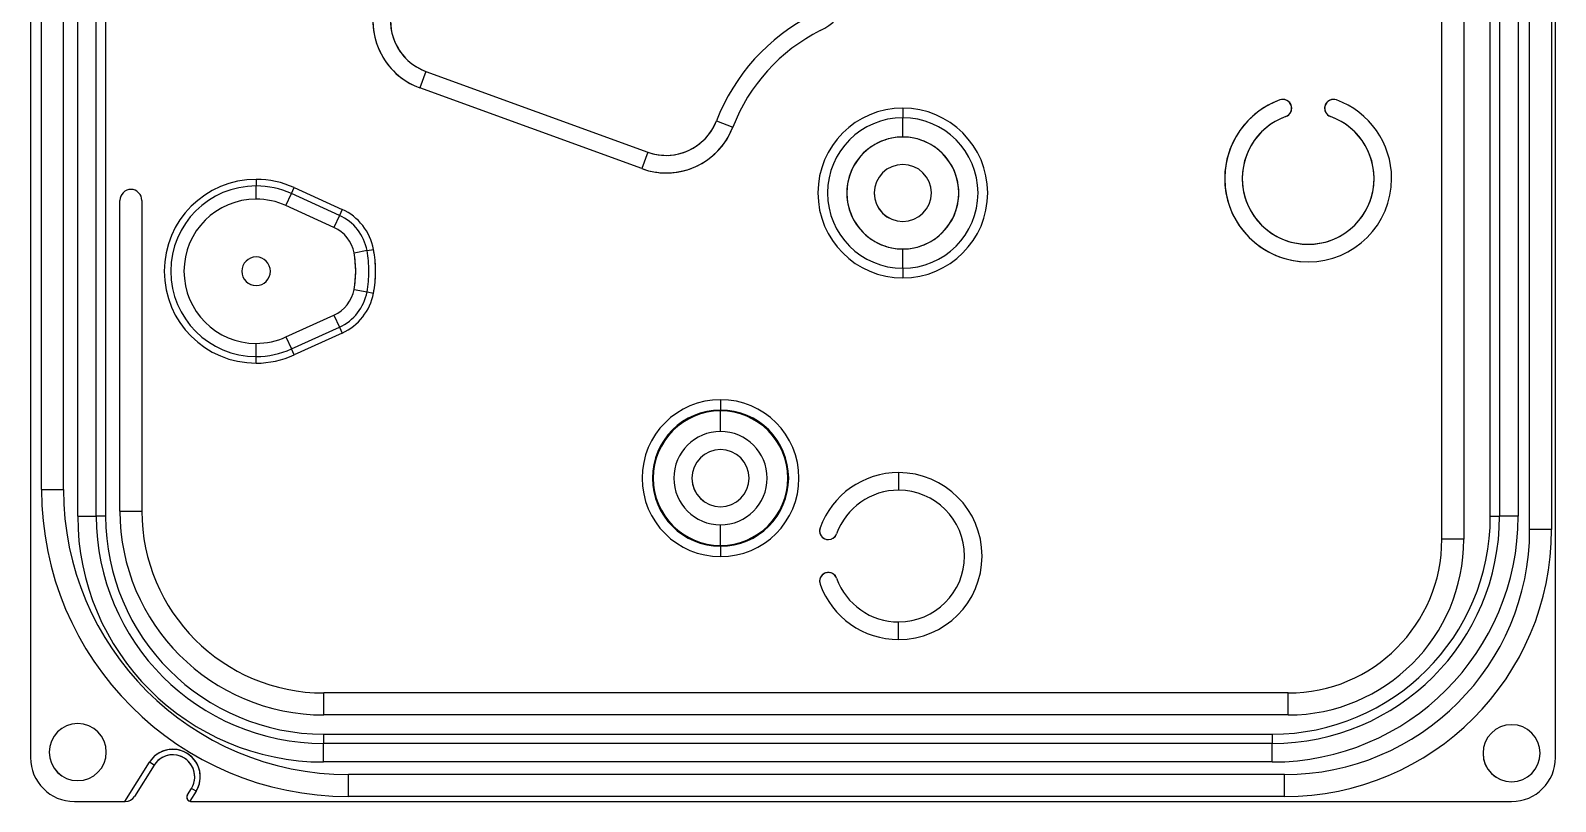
# Model space of a CAD drawing. Header units: millimetres. Extents: x -35 to 35, y -50 to 50.
# Drawn here: x -34.7 to 34.7, y -50 to -14.9 of the extents above; entities that cross this region are included whole.
import ezdxf

# ---------------------------------------------------------------- set-up
doc = ezdxf.new("R2010")
doc.units = ezdxf.units.MM

msp = doc.modelspace()

# ---------------------------------------------------------------- linework, layer by layer
at = {"color": 7, "linetype": 'Continuous'}
for p, q in [((34.725, -48), (34.725, 48)), ((33.548, -37.612), (33.548, 34.775)), ((34.548, 34.775), (34.548, -37.612)), ((-34.725, 29.244), (-34.725, -48)), ((29.55, -38.057), (29.55, -0.65)), ((30.55, -0.65), (30.55, -38.057)), ((31.756, -37), (31.756, -0.672)), ((32.179, -0.672), (32.179, -37)), ((33.025, -0.672), (33.025, -37)), ((-32.575, -37), (-32.575, -9.634)), ((-31.729, -37), (-31.729, -9.634)), ((-31.306, -9.634), (-31.306, -37)), ((-34.223, -35.791), (-34.223, -10.119)), ((-33.223, -35.791), (-33.223, -10.119)), ((-16.715, -16.743), (-16.988, -17.495)), ((-16.715, -16.743), (-6.618, -20.419)), ((-6.891, -21.171), (-16.988, -17.495)), ((5, -18.414), (5, -18.853)), ((-3.488, -18.998), (-2.742, -19.286)), ((5, -19.731), (5, -18.853)), ((-6.618, -20.419), (-6.891, -21.171)), ((-24.449, -21.659), (-24.449, -21.959)), ((-24.449, -22.559), (-24.449, -21.959)), ((-22.842, -22.307), (-22.718, -22.034)), ((-22.718, -22.034), (-20.532, -23.026)), ((-30.654, -36.767), (-30.654, -22.619)), ((-29.654, -22.619), (-29.654, -36.767)), ((-23.09, -22.853), (-22.842, -22.307)), ((-20.905, -23.846), (-23.09, -22.853)), ((-20.656, -23.3), (-22.842, -22.307)), ((-20.656, -23.3), (-20.905, -23.846)), ((-20.532, -23.026), (-20.656, -23.3)), ((-19.4, -24.904), (-19.99, -25.014)), ((-19.4, -24.904), (-19.105, -24.849)), ((5, -25.708), (5, -24.83)), ((5, -25.708), (5, -26.146)), ((-19.99, -26.676), (-19.4, -26.786)), ((-19.4, -26.786), (-19.105, -26.841)), ((-23.09, -28.837), (-20.905, -27.844)), ((-22.842, -29.383), (-20.656, -28.39)), ((-20.905, -27.844), (-20.656, -28.39)), ((-20.656, -28.39), (-20.532, -28.664)), ((-24.449, -29.731), (-24.449, -29.131)), ((-23.09, -28.837), (-22.842, -29.383)), ((-20.532, -28.664), (-22.718, -29.656)), ((-24.449, -30.031), (-24.449, -29.731)), ((-22.718, -29.656), (-22.842, -29.383)), ((-3.3, -31.698), (-3.3, -32.167)), ((-3.3, -32.167), (-3.3, -32.206)), ((-3.3, -33.146), (-3.3, -32.206)), ((4.811, -35.019), (4.811, -35.419)), ((4.811, -35.419), (4.811, -35.819)), ((-34.223, -35.791), (-33.723, -35.791)), ((-33.723, -35.791), (-33.223, -35.791)), ((-30.654, -36.767), (-30.154, -36.767)), ((-30.154, -36.767), (-29.654, -36.767)), ((-32.575, -37), (-31.729, -37)), ((-31.306, -37), (-31.729, -37)), ((-3.3, -38.335), (-3.3, -37.395)), ((31.756, -37), (32.179, -37)), ((33.025, -37), (32.179, -37)), ((30.05, -38.057), (29.55, -38.057)), ((30.55, -38.057), (30.05, -38.057)), ((34.048, -37.612), (33.548, -37.612)), ((34.548, -37.612), (34.048, -37.612)), ((-3.3, -38.335), (-3.3, -38.373)), ((-3.3, -38.373), (-3.3, -38.843)), ((4.811, -42.219), (4.811, -41.819)), ((4.811, -42.619), (4.811, -42.219)), ((-21.364, -45.557), (-21.364, -45.057)), ((22.55, -45.057), (-21.364, -45.057)), ((22.55, -45.557), (22.55, -45.057)), ((-21.364, -46.057), (-21.364, -45.557)), ((22.55, -46.057), (22.55, -45.557)), ((22.55, -46.057), (-21.364, -46.057)), ((-21.375, -46.931), (21.825, -46.931)), ((-21.375, -46.931), (-21.375, -47.354)), ((21.825, -46.931), (21.825, -47.354)), ((-21.375, -48.2), (-21.375, -47.354)), ((21.825, -47.354), (-21.375, -47.354)), ((21.825, -48.2), (21.825, -47.354)), ((-30.426, -50), (-29.305, -48.21)), ((-29.093, -48.342), (-29.984, -49.765)), ((-29.093, -48.342), (-29.305, -48.21)), ((21.825, -48.2), (-21.375, -48.2)), ((-20.241, -49.273), (-20.241, -48.773)), ((22.387, -48.773), (-20.241, -48.773)), ((-20.241, -49.773), (-20.241, -49.273)), ((22.387, -49.273), (22.387, -48.773)), ((22.387, -49.773), (22.387, -49.273)), ((-32.725, -50), (-30.426, -50)), ((-30.426, -50), (-30.408, -50)), ((-27.58, -49.694), (-27.398, -49.403)), ((-27.186, -49.536), (-27.47, -49.991)), ((-27.41, -50), (32.725, -50)), ((-27.186, -49.536), (-27.398, -49.403)), ((22.387, -49.773), (-20.241, -49.773))]:
    msp.add_line(p, q, dxfattribs=at)
for centre, radius, start, end in [((-0.229, -11.975), 3.255, 296.90562, 0), ((-15.875, -14.437), 3.255, 159.40685, 249.99773), ((-15.875, -14.437), 2.455, 159.4068, 249.99776), ((-15.875, -14.437), 3.255, 180, 249.99776), ((-15.875, -14.437), 2.455, 180, 249.99776), ((5, -22.28), 9.101, 116.90573, 158.85724), ((5, -22.28), 9.101, 116.90562, 158.85731), ((5, -22.28), 8.301, 116.90562, 158.85731), ((5, -22.28), 8.301, 116.90562, 158.85731), ((23.461, -21.619), 3.8, 109.7694, 180), ((23.461, -21.619), 3.8, 109.7694, 270), ((23.461, -21.619), 3.8, 109.7694, 180), ((22.311, -18.419), 0.399, 16.28714, 109.83922), ((22.311, -18.419), 0.4, 90, 109.7694), ((22.311, -18.419), 0.4, 79.83286, 96.40454), ((22.311, -18.419), 0.4, 0, 90), ((24.611, -18.419), 0.4, 90, 180), ((24.611, -18.419), 0.399, 70.15522, 163.71329), ((24.611, -18.419), 0.4, 84.20149, 111.77073), ((24.611, -18.419), 0.4, 70.2306, 90), ((23.461, -21.619), 3.8, 0, 70.2306), ((23.461, -21.619), 3.8, 0, 70.2306), ((5, -22.28), 3.866, 90, 270), ((5, -22.28), 3.866, 90, 180), ((5, -22.28), 3.866, 0, 90), ((5, -22.28), 3.866, 270, 90), ((22.311, -18.42), 0.4, 289.75841, 16.42914), ((22.311, -18.419), 0.4, 289.7694, 0), ((22.311, -18.419), 0.4, 18.35638, 46.56565), ((22.311, -18.419), 0.4, 324.89188, 330.4934), ((22.311, -18.419), 0.4, 349.27919, 11.00386), ((24.611, -18.419), 0.4, 163.59413, 250.22974), ((24.611, -18.419), 0.4, 174.26729, 196.29156), ((24.611, -18.419), 0.4, 180, 250.2306), ((24.611, -18.419), 0.4, 137.26114, 162.32292), ((24.611, -18.419), 0.4, 220.69189, 230.91677), ((-5.778, -18.112), 3.255, 249.99781, 338.85727), ((-5.778, -18.112), 2.455, 249.99776, 338.85731), ((-5.778, -18.112), 2.455, 270, 338.85731), ((-5.778, -18.112), 3.255, 270, 338.85731), ((5, -22.28), 3.427, 90, 180), ((5, -22.28), 3.427, 90, 180), ((5, -22.28), 3.427, 0, 90), ((5, -22.28), 3.427, 0, 90), ((23.461, -21.619), 3, 109.7694, 70.2306), ((23.461, -21.619), 3, 109.7694, 180), ((23.461, -21.619), 3, 109.7694, 180), ((23.461, -21.619), 3, 0, 70.2306), ((23.461, -21.619), 3, 0, 70.2306), ((5, -22.28), 2.55, 90, 180), ((5, -22.28), 2.55, 89.99991, 270.00008), ((5, -22.28), 2.55, 269.99991, 90.00008), ((5, -22.28), 2.55, 0, 90), ((-5.778, -18.112), 2.455, 249.99776, 270), ((-5.778, -18.112), 3.255, 249.99776, 270), ((5, -22.28), 1.3, 90.00004, 269.99997), ((5, -22.28), 1.3, 90, 180), ((5, -22.28), 1.3, 0, 90), ((5, -22.28), 1.3, 270.00004, 89.99996), ((-30.154, -22.619), 0.5, 89.9819, 180.01462), ((-30.154, -22.619), 0.5, 359.98618, 90.01535), ((-24.449, -25.845), 4.186, 90, 180), ((-24.449, -25.845), 4.186, 90.00001, 269.99999), ((-24.449, -25.845), 3.886, 90, 180), ((-24.449, -25.845), 3.886, 90, 180), ((-24.449, -25.845), 4.186, 65.57448, 90), ((-24.449, -25.845), 4.186, 65.57461, 89.99988), ((-24.449, -25.845), 3.886, 65.57448, 90), ((-24.449, -25.845), 3.886, 65.57448, 90), ((23.461, -21.619), 3.8, 180, 270), ((23.461, -21.619), 3.8, 180, 270), ((23.461, -21.619), 3, 180, 270), ((23.461, -21.619), 3, 180, 270), ((23.461, -21.619), 3.8, 270, 0), ((23.461, -21.619), 3.8, 270, 0), ((23.461, -21.619), 3, 270, 0), ((23.461, -21.619), 3, 270, 0), ((-24.449, -25.845), 3.286, 90, 180), ((-24.449, -25.845), 3.286, 90, 270), ((-24.449, -25.845), 3.286, 65.57448, 90), ((-24.449, -25.845), 3.286, 65.57448, 90), ((5, -22.28), 3.866, 180, 270), ((5, -22.28), 3.427, 180, 270), ((5, -22.28), 3.427, 180, 270), ((5, -22.28), 2.55, 180, 270), ((5, -22.28), 1.3, 180, 270), ((5, -22.28), 1.3, 180.27707, 269.99997), ((5, -22.28), 3.427, 270, 0), ((5, -22.28), 3.866, 270, 0), ((5, -22.28), 1.3, 270, 0), ((5, -22.28), 1.3, 270.00004, 0), ((5, -22.28), 2.55, 270, 0), ((5, -22.28), 3.427, 270, 0), ((-21.569, -25.308), 2.206, 10.56066, 65.57448), ((-21.569, -25.308), 2.206, 10.56066, 65.57448), ((-21.569, -25.308), 2.506, 10.5607, 65.57445), ((-21.569, -25.308), 2.506, 10.56066, 65.57448), ((-21.569, -25.308), 1.606, 10.56066, 65.57448), ((-21.569, -25.308), 1.606, 10.56066, 65.57448), ((-24.449, -25.845), 5.136, 0, 10.56066), ((-24.449, -25.845), 5.136, 0, 10.56066), ((-24.449, -25.845), 5.436, 349.43939, 10.56061), ((-24.449, -25.845), 5.436, 0, 10.56066), ((-24.449, -25.845), 0.65, 90, 180), ((-24.449, -25.845), 0.65, 90.00002, 269.99998), ((-24.449, -25.845), 0.65, 0, 90), ((-24.449, -25.845), 0.65, 270.00002, 89.99998), ((-24.449, -25.845), 4.536, 349.43934, 10.56066), ((-24.449, -25.845), 4.536, 0, 10.56066), ((-24.449, -25.845), 4.186, 180, 270), ((-24.449, -25.845), 3.886, 180, 270), ((-24.449, -25.845), 3.886, 180, 270), ((-24.449, -25.845), 3.286, 180, 270), ((-24.449, -25.845), 0.65, 180, 270), ((-24.449, -25.845), 0.65, 179.99993, 270.00002), ((-24.449, -25.845), 0.65, 270, 0), ((-24.449, -25.845), 0.65, 270.00005, 0), ((-24.449, -25.845), 4.536, 349.43934, 0), ((-24.449, -25.845), 5.136, 349.43934, 0), ((-24.449, -25.845), 5.136, 349.43934, 0), ((-24.449, -25.845), 5.436, 349.43934, 0), ((-21.569, -26.382), 1.606, 294.42552, 349.43934), ((-21.569, -26.382), 1.606, 294.42552, 349.43934), ((-21.569, -26.382), 2.206, 294.42552, 349.43934), ((-21.569, -26.382), 2.206, 294.42552, 349.43934), ((-21.569, -26.382), 2.506, 294.42556, 349.4393), ((-21.569, -26.382), 2.506, 294.42552, 349.43934), ((-24.449, -25.845), 3.286, 270, 294.42552), ((-24.449, -25.845), 3.286, 270, 294.42552), ((-24.449, -25.845), 3.886, 270, 294.42552), ((-24.449, -25.845), 3.886, 270, 294.42552), ((-24.449, -25.845), 4.186, 270.00012, 294.42539), ((-24.449, -25.845), 4.186, 270, 294.42552), ((-3.3, -35.27), 3.573, 90, 270), ((-3.3, -35.27), 3.573, 90, 180), ((-3.3, -35.27), 3.573, 0, 90), ((-3.3, -35.27), 3.573, 270, 90), ((-3.3, -35.27), 3.103, 90, 180), ((-3.3, -35.27), 3.103, 90, 180), ((-3.3, -35.27), 3.064, 90, 180), ((-3.3, -35.27), 3.064, 90, 180), ((-3.3, -35.27), 3.103, 0, 90), ((-3.3, -35.27), 3.103, 0, 90), ((-3.3, -35.27), 3.064, 0, 90), ((-3.3, -35.27), 3.064, 0, 90), ((-3.3, -35.27), 2.125, 90, 180), ((-3.3, -35.27), 2.125, 90.00001, 269.99999), ((-3.3, -35.27), 2.125, 270.00001, 89.99999), ((-3.3, -35.27), 2.125, 0, 90), ((-3.3, -35.27), 1.3, 90.00004, 269.99996), ((-3.3, -35.27), 1.3, 90, 180), ((-3.3, -35.27), 1.3, 0, 90), ((-3.3, -35.27), 1.3, 270.00004, 89.99996), ((-3.3, -35.27), 3.573, 180, 270), ((-3.3, -35.27), 3.103, 180, 270), ((-3.3, -35.27), 3.103, 180, 270), ((-3.3, -35.27), 3.064, 180, 270), ((-3.3, -35.27), 3.064, 180, 270), ((-3.3, -35.27), 2.125, 180, 270), ((-3.3, -35.27), 1.3, 180, 270), ((-3.3, -35.27), 1.3, 180.27707, 269.99997), ((-3.3, -35.27), 3.103, 270, 0), ((-3.3, -35.27), 3.573, 270, 0), ((-3.3, -35.27), 1.3, 270, 0), ((-3.3, -35.27), 3.064, 270, 0), ((-3.3, -35.27), 3.103, 270, 0), ((-3.3, -35.27), 1.3, 270.00003, 0), ((-3.3, -35.27), 2.125, 270, 0), ((-3.3, -35.27), 3.064, 270, 0), ((4.811, -38.819), 3.8, 90, 160.2306), ((4.811, -38.819), 3.8, 90, 160.2306), ((4.811, -38.819), 3.8, 90, 160.2306), ((4.811, -38.819), 3.8, 0, 90), ((4.811, -38.819), 3.8, 0, 90), ((4.811, -38.819), 3.8, 0, 90), ((-20.241, -35.791), 13.982, 180, 270), ((-20.241, -35.791), 13.982, 180, 270), ((-20.241, -35.791), 12.982, 180, 270), ((-20.241, -35.791), 12.982, 180, 270), ((-20.241, -35.791), 12.982, 180, 270), ((4.811, -38.819), 3, 90, 160.2306), ((4.811, -38.819), 3, 90, 160.2306), ((4.811, -38.819), 3, 0, 90), ((4.811, -38.819), 3, 0, 90), ((4.811, -38.819), 3, 270.00002, 89.99998), ((-21.364, -36.767), 9.29, 180, 270), ((-21.364, -36.767), 8.29, 180, 270), ((-21.375, -37), 11.2, 180.00002, 269.99998), ((-21.375, -37), 11.2, 180, 270), ((-21.375, -37), 10.354, 180, 270), ((-21.375, -37), 10.354, 180, 270), ((-21.375, -37), 9.931, 180, 270), ((-21.375, -37), 9.931, 180, 270), ((21.825, -37), 11.2, 270.00002, 0), ((21.825, -37), 9.931, 270, 0), ((21.825, -37), 10.354, 270, 0), ((21.825, -37), 11.2, 270, 0), ((21.825, -37), 9.931, 270, 0), ((21.825, -37), 10.354, 270, 0), ((1.61, -37.669), 0.399, 160.16793, 253.70588), ((1.611, -37.669), 0.4, 160.2306, 180), ((1.611, -37.669), 0.4, 180, 270), ((1.611, -37.669), 0.4, 160.2306, 173.59103), ((1.611, -37.669), 0.4, 206.94424, 229.46118), ((1.611, -37.669), 0.4, 238.5872, 270), ((1.613, -37.669), 0.4, 253.31359, 269.68518), ((1.611, -37.669), 0.4, 270, 340.2306), ((1.611, -37.669), 0.4, 270.04122, 340.21141), ((1.611, -37.669), 0.4, 291.80913, 340.23061), ((22.387, -37.612), 12.161, 270, 0), ((22.387, -37.612), 11.161, 270, 0), ((22.387, -37.612), 12.161, 270, 0), ((22.387, -37.612), 11.161, 270, 0), ((22.387, -37.612), 11.161, 270.00002, 0), ((22.55, -38.057), 8, 270, 0), ((22.55, -38.057), 7, 270, 0), ((4.811, -38.819), 3.8, 270, 0), ((4.811, -38.819), 3, 270, 0), ((4.811, -38.819), 3.8, 270, 0), ((4.811, -38.819), 3, 270, 0), ((1.611, -39.969), 0.4, 90, 180), ((1.61, -39.969), 0.399, 106.28714, 199.83922), ((1.611, -39.969), 0.4, 19.75841, 106.42914), ((1.611, -39.969), 0.4, 79.26041, 101.02692), ((1.611, -39.969), 0.4, 19.7694, 90), ((1.611, -39.969), 0.4, 169.82263, 186.36445), ((1.611, -39.969), 0.4, 180, 199.7694), ((4.811, -38.819), 3.8, 199.7694, 270), ((4.811, -38.819), 3.8, 199.7694, 270), ((1.611, -39.969), 0.4, 108.33906, 136.57815), ((1.611, -39.969), 0.4, 54.87122, 60.54085), ((4.811, -38.819), 3, 199.7694, 270), ((4.811, -38.819), 3, 199.7694, 270), ((4.811, -38.819), 3, 199.76949, 269.99989), ((-32.575, -47.75), 1.3, 90.00004, 269.99996), ((-32.575, -47.75), 1.3, 90, 180), ((-32.575, -47.75), 1.3, 0, 90), ((-32.575, -47.75), 1.3, 270.00004, 89.99996), ((32.725, -47.8), 1.3, 90.00004, 269.99997), ((32.725, -47.8), 1.3, 90, 180), ((32.725, -47.8), 1.3, 0, 90), ((32.725, -47.8), 1.3, 270.00004, 89.99996), ((-32.575, -47.75), 1.3, 180, 270), ((-32.575, -47.75), 1.3, 180.27707, 269.99997), ((-32.575, -47.75), 1.3, 270, 0), ((-28.245, -48.873), 1.25, 327.95717, 147.95707), ((-28.245, -48.873), 1.25, 90, 147.95712), ((-28.245, -48.873), 1, 327.9571, 147.95714), ((-28.245, -48.873), 1, 90, 147.95712), ((-28.245, -48.873), 1, 90, 147.95712), ((-28.245, -48.873), 1.25, 0, 90), ((-28.245, -48.873), 1, 0, 90), ((-28.245, -48.873), 1, 0, 90), ((32.725, -47.8), 1.3, 180, 270), ((32.725, -47.8), 1.3, 180.27707, 269.99997), ((32.725, -47.8), 1.3, 270.00001, 0), ((-32.725, -48), 2, 180, 270), ((-32.725, -48), 2, 180, 270), ((32.725, -48), 2, 270, 0), ((32.725, -48), 2, 270, 0), ((-28.245, -48.873), 1, 327.95712, 0), ((-28.245, -48.873), 1, 327.95712, 0), ((-28.245, -48.873), 1.25, 327.95712, 0), ((-30.408, -49.5), 0.5, 270, 327.95712), ((-30.41, -49.497), 0.504, 270.22778, 327.76262), ((-30.408, -49.5), 0.5, 283.18331, 312.65447), ((-27.41, -49.8), 0.2, 147.95712, 179.99348), ((-27.41, -49.8), 0.2, 147.95712, 180), ((-27.41, -49.8), 0.2, 147.9633, 252.44711), ((-27.41, -49.8), 0.2, 180, 252.43463), ((-27.41, -49.8), 0.2, 203.66702, 252.43463), ((-27.41, -49.8), 0.2, 252.43463, 270), ((-27.41, -49.8), 0.2, 252.43463, 270)]:
    msp.add_arc(centre, radius, start, end, dxfattribs=at)

doc.saveas('drawing.dxf')
